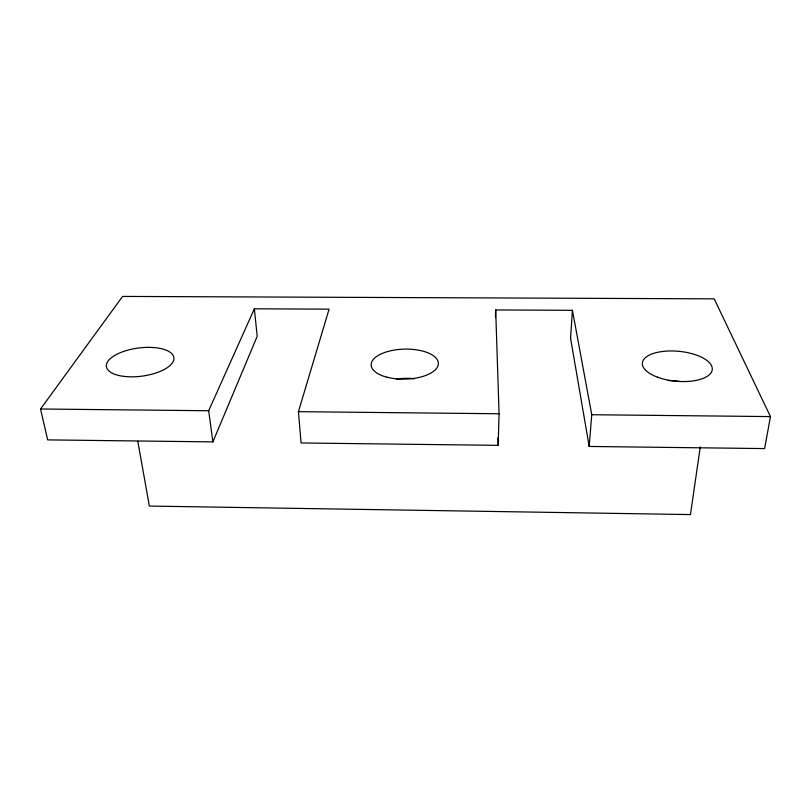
<?xml version="1.0" encoding="UTF-8"?>
<svg xmlns="http://www.w3.org/2000/svg" width="811" height="811" viewBox="0 0 811 811"><rect width="100%" height="100%" fill="white"/><g stroke="black" fill="none" stroke-linecap="round" stroke-linejoin="round"><path stroke-width="1.22" d="M495.491 317.527L495.683 309.944L572.424 310.309L591.756 414.725L589.181 446.455L764.611 448.584L770.45 416.59L714.197 298.843L122.593 296.42L40.55 408.997L47.656 439.886L212.887 441.894L257.199 336.261L254.36 308.809L329.084 309.153L298.428 411.674L301.074 442.958L498.167 445.351L499.079 413.762L495.683 309.944M572.424 310.309L570.569 338.228L589.181 446.455M700.278 446.902L690.455 514.579L149.356 506.064L137.799 441.285M212.887 441.894L208.67 410.741L254.36 308.809M40.55 408.997L208.67 410.741M298.428 411.674L499.079 413.762M591.756 414.725L770.45 416.59M497.944 437.758L498.167 445.351M668.213 380.541A34.518 15.561 5.7 0 1 679.436 381.474M396.65 379.061A33.069 15.551 -1.4 0 1 414.492 378.757M657.447 377.166A35.106 15.024 5.3 0 0 712.18 370.09A35.106 15.024 5.3 0 0 662.303 351.508A35.106 15.024 5.3 0 0 657.447 377.166M387.009 377.216A33.626 15.003 -1.4 0 0 438.356 363.997A33.626 15.003 -1.4 0 0 388.915 351.204A33.626 15.003 -1.4 0 0 387.009 377.216M123.759 376.365A34.052 14.182 -7.5 0 0 173.929 358.138A34.052 14.182 -7.5 0 0 122.694 351.751A34.052 14.182 -7.5 0 0 123.759 376.365"/></g></svg>
